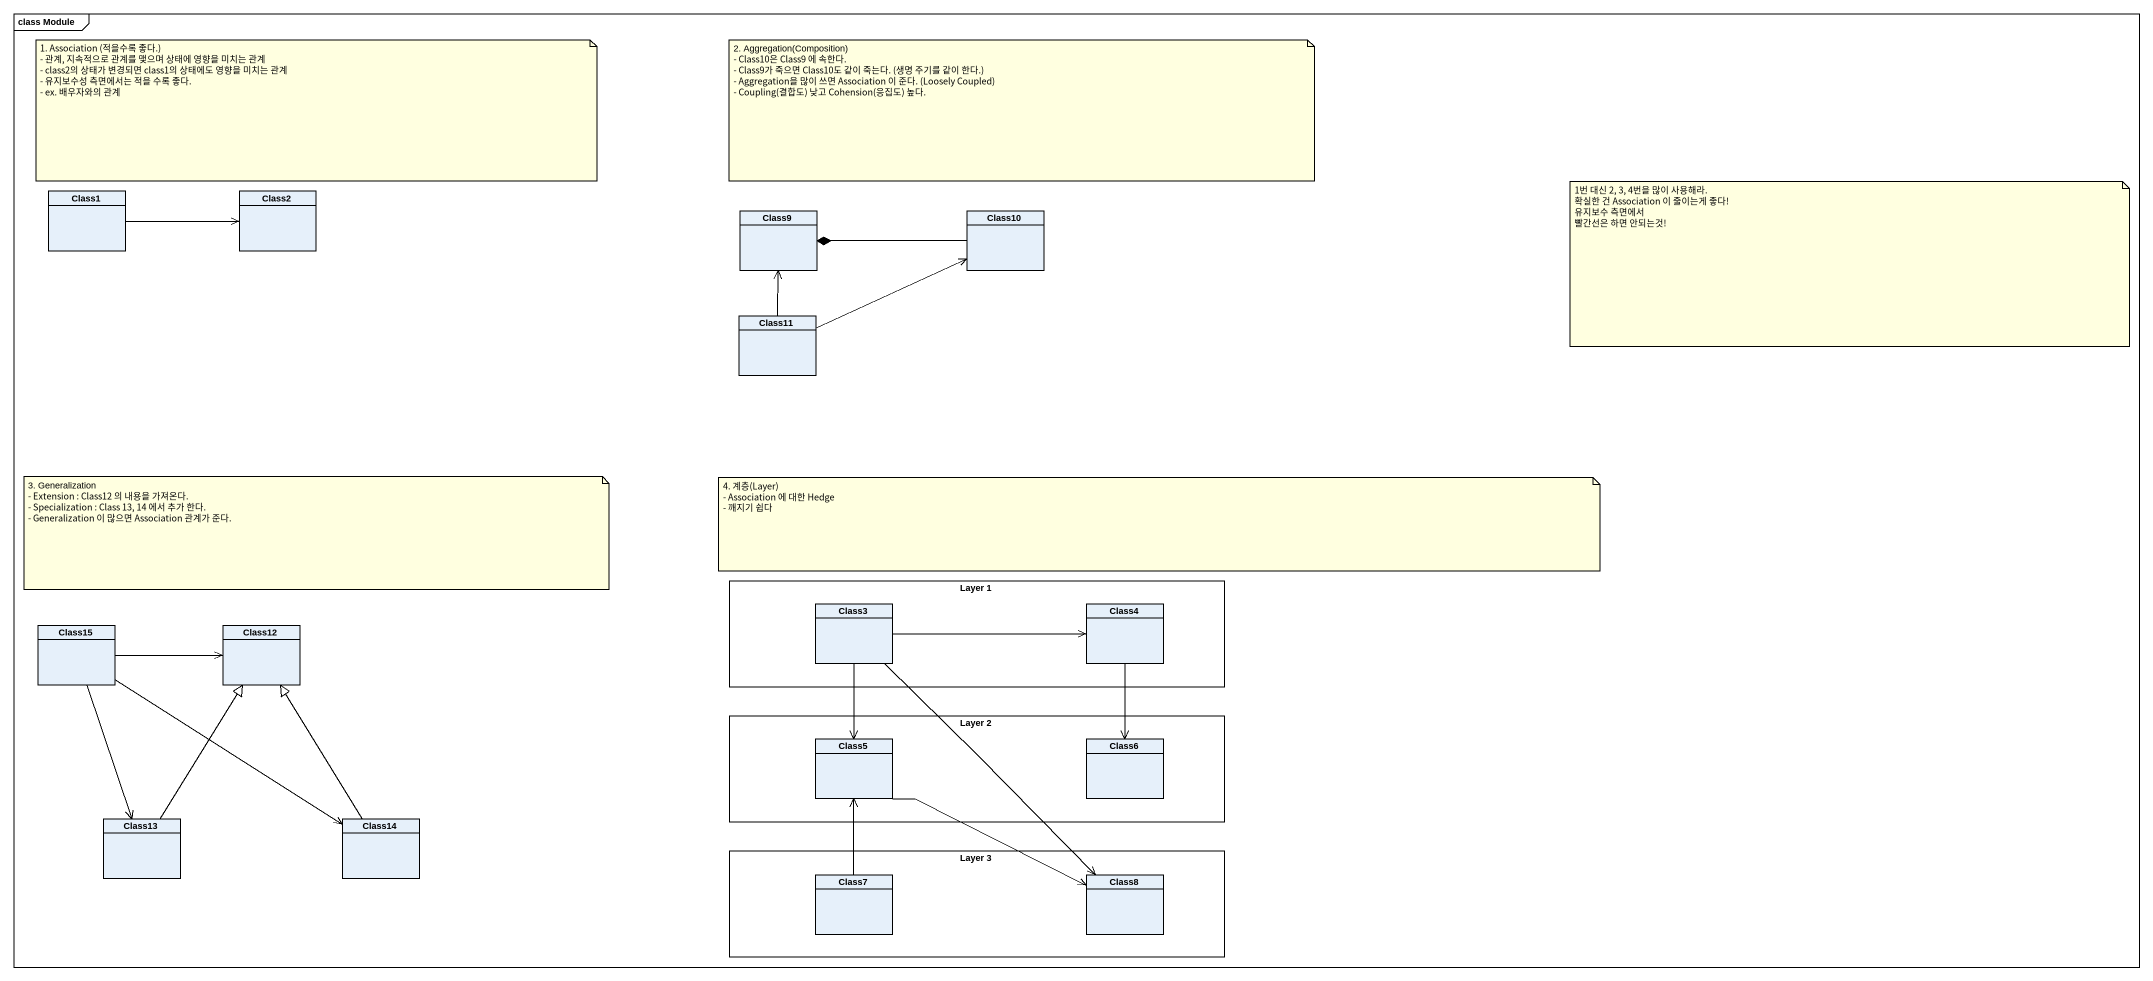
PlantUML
@startuml
mainframe class Module
hide circle
hide empty members
class Class1
class Class2
class Class9
class Class10
class Class11
rectangle "Layer 1" as Layer_1 {
  class Class3
  class Class4
}
class Class15
class Class12
rectangle "Layer 2" as Layer_2 {
  class Class5
  class Class6
}
class Class13
class Class14
rectangle "Layer 3" as Layer_3 {
  class Class7
  class Class8
}
Class1 -right-> Class2
Class10 -left-* Class9
Class11 -up-> Class9
Class11 -right-> Class10
Class15 -right-> Class12
Class15 --> Class13
Class15 --> Class14
Class3 -right-> Class4
Class3 --> Class5
Class3 --> Class8
Class4 --> Class6
Class5 -right-> Class8
Class13 -up-|> Class12
Class14 -up-|> Class12
Class7 -up-> Class5
note as N1
  1. Association (적을수록 좋다.)
  - 관계, 지속적으로 관계를 맺으며 상태에 영향을 미치는 관계
  - class2의 상태가 변경되면 class1의 상태에도 영향을 미치는 관계
  - 유지보수성 측면에서는 적을 수록 좋다.
  - ex. 배우자와의 관계
end note
note as N2
  2. Aggregation(Composition)
  - Class10은 Class9 에 속한다.
  - Class9가 죽으면 Class10도 같이 죽는다. (생명 주기를 같이 한다.)
  - Aggregation을 많이 쓰면 Association 이 준다. (Loosely Coupled)
  - Coupling(결합도) 낮고 Cohension(응집도) 높다.
end note
note as N3
  1번 대신 2, 3, 4번을 많이 사용해라.
  확실한 건 Association 이 줄이는게 좋다!
  유지보수 측면에서
  빨간선은 하면 안되는것!
end note
note as N4
  3. Generalization
  - Extension : Class12 의 내용을 가져온다.
  - Specialization : Class 13, 14 에서 추가 한다.
  - Generalization 이 많으면 Association 관계가 준다.
end note
note as N5
  4. 계층(Layer)
  - Association 에 대한 Hedge
  - 깨지기 쉽다
end note
@enduml
